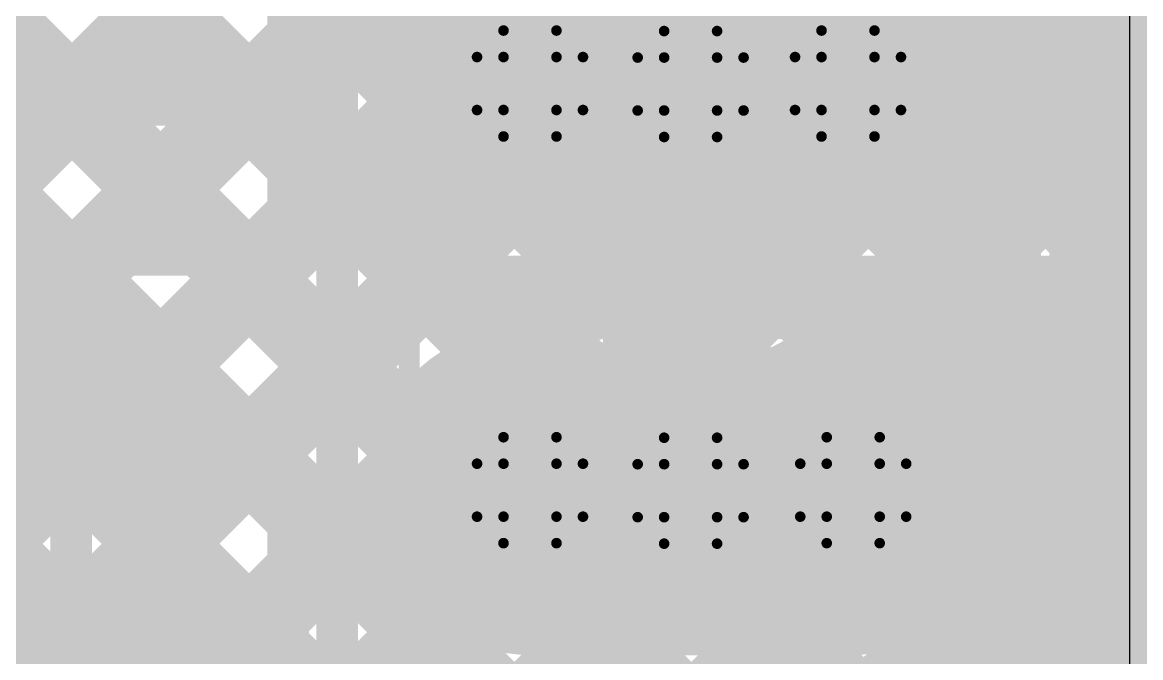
# Model space of a CAD drawing. Header units: millimetres. Extents: x 13 to 259, y -2 to 326.
# Drawn here: x 141.47 to 146.83, y 118.67 to 121.72 of the extents above; entities that cross this region are included whole.
import ezdxf

# ---------------------------------------------------------------- set-up
doc = ezdxf.new("R2010")
doc.units = ezdxf.units.MM
for name, color, linetype in [('BottomLayer', 5, 'Continuous'), ('ConnectLayer', 7, 'Continuous'), ('DrillDrawing', 1, 'Continuous'), ('Mechanical11', 56, 'Continuous'), ('Mechanical13', 56, 'Continuous'), ('Mechanical14', 56, 'Continuous'), ('Mechanical15', 56, 'Continuous'), ('Mechanical34', 56, 'Continuous'), ('Mechanical9', 56, 'Continuous'), ('MidLayer1', 16, 'Continuous'), ('MidLayer2', 76, 'Continuous'), ('MidLayer3', 90, 'Continuous'), ('MidLayer4', 156, 'Continuous'), ('MidLayer5', 130, 'Continuous'), ('MidLayer6', 216, 'Continuous'), ('MultiLayer', 9, 'Continuous'), ('TopLayer', 1, 'Continuous'), ('TopOverlay', 2, 'Continuous'), ('TopPaste', 8, 'Continuous'), ('TopSolder', 216, 'Continuous')]:
    doc.layers.add(name, color=color, linetype=linetype)

# ---------------------------------------------------------------- blocks, each defined once
blk = doc.blocks.new('WE_MAIA_2506_84')
at = {"layer": 'Mechanical11', "const_width": 0.1}
for points in [[(-1.25, 1), (1.25, 1)], [(-1.25, 1), (-1.25, -1)], [(1.25, 1), (1.25, -1)], [(-1.25, -1), (1.25, -1)]]:
    blk.add_lwpolyline(points, dxfattribs=at)
at = {"layer": 'Mechanical11', "const_width": 0.05}
for points in [[(-1.275, 1, 1), (-1.225, 1, 1)], [(-1.275, 1, 1), (-1.225, 1, 1)], [(1.225, 1, 1), (1.275, 1, 1)], [(1.225, 1, 1), (1.275, 1, 1)], [(-1.275, -1, 1), (-1.225, -1, 1)], [(-1.275, -1, 1), (-1.225, -1, 1)], [(1.225, -1, 1), (1.275, -1, 1)], [(1.225, -1, 1), (1.275, -1, 1)]]:
    blk.add_lwpolyline(points, format="xyb", close=True, dxfattribs=at)
at = {"layer": 'Mechanical13', "const_width": 0.1}
for points in [[(-1.35, 1.1), (-1.35, -1.1)], [(-1.35, 1.1), (1.35, 1.1)], [(1.35, 1.1), (1.35, -1.1)], [(-1.35, -1.1), (1.35, -1.1)]]:
    blk.add_lwpolyline(points, dxfattribs=at)
at = {"layer": 'Mechanical13', "const_width": 0.05}
for points in [[(-1.375, 1.1, 1), (-1.325, 1.1, 1)], [(-1.375, 1.1, 1), (-1.325, 1.1, 1)], [(1.325, 1.1, 1), (1.375, 1.1, 1)], [(1.325, 1.1, 1), (1.375, 1.1, 1)], [(-1.375, -1.1, 1), (-1.325, -1.1, 1)], [(-1.375, -1.1, 1), (-1.325, -1.1, 1)], [(1.325, -1.1, 1), (1.375, -1.1, 1)], [(1.325, -1.1, 1), (1.375, -1.1, 1)]]:
    blk.add_lwpolyline(points, format="xyb", close=True, dxfattribs=at)
at = {"layer": 'Mechanical15', "const_width": 0.1}
for points in [[(-1.6, 1.35), (1.6, 1.35)], [(-1.6, 1.35), (-1.6, -1.35)], [(1.6, 1.35), (1.6, -1.35)], [(0, 0.4), (0, -0.4)], [(-0.4, 0), (0.4, 0)], [(-1.6, -1.35), (1.6, -1.35)]]:
    blk.add_lwpolyline(points, dxfattribs=at)
at = {"layer": 'Mechanical15', "const_width": 0.05}
for points in [[(-1.625, 1.35, 1), (-1.575, 1.35, 1)], [(-1.625, 1.35, 1), (-1.575, 1.35, 1)], [(1.575, 1.35, 1), (1.625, 1.35, 1)], [(1.575, 1.35, 1), (1.625, 1.35, 1)], [(-0.025, 0.4, 1), (0.025, 0.4, 1)], [(-0.425, 0, 1), (-0.375, 0, 1)], [(0.375, 0, 1), (0.425, 0, 1)], [(-0.025, -0.4, 1), (0.025, -0.4, 1)], [(-1.625, -1.35, 1), (-1.575, -1.35, 1)], [(-1.625, -1.35, 1), (-1.575, -1.35, 1)], [(1.575, -1.35, 1), (1.625, -1.35, 1)], [(1.575, -1.35, 1), (1.625, -1.35, 1)]]:
    blk.add_lwpolyline(points, format="xyb", close=True, dxfattribs=at)
at = {"layer": 'TopLayer'}
for points in [[(-1.4, -1.15), (-0.55, -1.15), (-1.4, 1.15), (-0.55, 1.15)], [(0.55, -1.15), (1.4, -1.15), (0.55, 1.15), (1.4, 1.15)]]:
    blk.add_solid(points, dxfattribs=at)
at = {"layer": 'TopOverlay', "const_width": 0.2}
for points in [[(-0.3, 1), (0.3, 1)], [(-0.3, -1), (0.3, -1)]]:
    blk.add_lwpolyline(points, dxfattribs=at)
at = {"layer": 'TopOverlay', "const_width": 0.1}
for points in [[(-0.35, 1, 1), (-0.25, 1, 1)], [(0.25, 1, 1), (0.35, 1, 1)], [(-0.35, -1, 1), (-0.25, -1, 1)], [(0.25, -1, 1), (0.35, -1, 1)]]:
    blk.add_lwpolyline(points, format="xyb", close=True, dxfattribs=at)
at = {"layer": 'TopPaste'}
for points in [[(-1.4, -1.15), (-0.55, -1.15), (-1.4, 1.15), (-0.55, 1.15)], [(0.55, -1.15), (1.4, -1.15), (0.55, 1.15), (1.4, 1.15)]]:
    blk.add_solid(points, dxfattribs=at)
at = {"layer": 'TopSolder'}
for points in [[(-1.5016, -1.2516), (-0.4484, -1.2516), (-1.5016, 1.2516), (-0.4484, 1.2516)], [(0.4484, -1.2516), (1.5016, -1.2516), (0.4484, 1.2516), (1.5016, 1.2516)]]:
    blk.add_solid(points, dxfattribs=at)
blk = doc.blocks.new('SAMTEC_ASP_127797_01_185')
at = {"layer": 'Mechanical14', "const_width": 0.1}
for points in [[(-18.5674, 7.3406), (-19.5326, 7.3406)], [(-18.5674, 7.3406), (-19.5326, 7.3406)], [(-16.0274, 7.3406), (-16.9926, 7.3406)], [(-16.0274, 7.3406), (-16.9926, 7.3406)], [(-18.3134, 6.4262), (-18.3134, 7.0866)], [(-18.3134, 6.4262), (-18.3134, 7.0866)], [(-17.2466, 6.4262), (-17.2466, 7.0866)], [(-17.2466, 6.4262), (-17.2466, 7.0866)], [(-17.5006, 6.1722), (-18.0594, 6.1722)], [(-17.5006, 6.1722), (-18.0594, 6.1722)]]:
    blk.add_lwpolyline(points, dxfattribs=at)
at = {"layer": 'Mechanical14', "const_width": 0.05}
for points in [[(-18.5924, 7.3406, 1), (-18.5424, 7.3406, 1)], [(-18.5924, 7.3406, 1), (-18.5424, 7.3406, 1)], [(-18.5924, 7.3406, 1), (-18.5424, 7.3406, 1)], [(-17.0176, 7.3406, 1), (-16.9676, 7.3406, 1)], [(-17.0176, 7.3406, 1), (-16.9676, 7.3406, 1)], [(-17.0176, 7.3406, 1), (-16.9676, 7.3406, 1)], [(-18.3384, 7.0866, 1), (-18.2884, 7.0866, 1)], [(-18.3384, 7.0866, 1), (-18.2884, 7.0866, 1)], [(-18.3384, 7.0866, 1), (-18.2884, 7.0866, 1)], [(-17.2716, 7.0866, 1), (-17.2216, 7.0866, 1)], [(-17.2716, 7.0866, 1), (-17.2216, 7.0866, 1)], [(-17.2716, 7.0866, 1), (-17.2216, 7.0866, 1)], [(-18.3384, 6.4262, 1), (-18.2884, 6.4262, 1)], [(-18.3384, 6.4262, 1), (-18.2884, 6.4262, 1)], [(-18.3384, 6.4262, 1), (-18.2884, 6.4262, 1)], [(-18.3384, 6.4262, 1), (-18.2884, 6.4262, 1)], [(-17.2716, 6.4262, 1), (-17.2216, 6.4262, 1)], [(-17.2716, 6.4262, 1), (-17.2216, 6.4262, 1)], [(-17.2716, 6.4262, 1), (-17.2216, 6.4262, 1)], [(-17.2716, 6.4262, 1), (-17.2216, 6.4262, 1)], [(-18.0844, 6.1722, 1), (-18.0344, 6.1722, 1)], [(-18.0844, 6.1722, 1), (-18.0344, 6.1722, 1)], [(-18.0844, 6.1722, 1), (-18.0344, 6.1722, 1)], [(-18.0844, 6.1722, 1), (-18.0344, 6.1722, 1)], [(-17.5256, 6.1722, 1), (-17.4756, 6.1722, 1)], [(-17.5256, 6.1722, 1), (-17.4756, 6.1722, 1)], [(-17.5256, 6.1722, 1), (-17.4756, 6.1722, 1)], [(-17.5256, 6.1722, 1), (-17.4756, 6.1722, 1)]]:
    blk.add_lwpolyline(points, format="xyb", close=True, dxfattribs=at)
at = {"layer": 'Mechanical14', "const_width": 0.1}
for points in [[(-18.5674, 7.3406, -0.414214), (-18.3134, 7.0866)], [(-17.2466, 7.0866, -0.414214), (-16.9926, 7.3406)], [(-18.0594, 6.1722, -0.414214), (-18.3134, 6.4262)], [(-18.0594, 6.1722, -0.414214), (-18.3134, 6.4262)], [(-17.2466, 6.4262, -0.414214), (-17.5006, 6.1722)], [(-17.2466, 6.4262, -0.414214), (-17.5006, 6.1722)]]:
    blk.add_lwpolyline(points, format="xyb", dxfattribs=at)
at = {"layer": 'TopOverlay', "const_width": 0.2}
for points in [[(-18.5674, 7.3406), (-19.5326, 7.3406)], [(-18.5674, 7.3406), (-19.5326, 7.3406)], [(-16.0274, 7.3406), (-16.9926, 7.3406)], [(-16.0274, 7.3406), (-16.9926, 7.3406)], [(-18.3134, 6.4262), (-18.3134, 7.0866)], [(-18.3134, 6.4262), (-18.3134, 7.0866)], [(-17.2466, 6.4262), (-17.2466, 7.0866)], [(-17.2466, 6.4262), (-17.2466, 7.0866)], [(-17.5006, 6.1722), (-18.0594, 6.1722)], [(-17.5006, 6.1722), (-18.0594, 6.1722)]]:
    blk.add_lwpolyline(points, dxfattribs=at)
at = {"layer": 'TopOverlay', "const_width": 0.1}
for points in [[(-18.6174, 7.3406, 1), (-18.5174, 7.3406, 1)], [(-18.6174, 7.3406, 1), (-18.5174, 7.3406, 1)], [(-18.6174, 7.3406, 1), (-18.5174, 7.3406, 1)], [(-17.0426, 7.3406, 1), (-16.9426, 7.3406, 1)], [(-17.0426, 7.3406, 1), (-16.9426, 7.3406, 1)], [(-17.0426, 7.3406, 1), (-16.9426, 7.3406, 1)], [(-18.3634, 7.0866, 1), (-18.2634, 7.0866, 1)], [(-18.3634, 7.0866, 1), (-18.2634, 7.0866, 1)], [(-18.3634, 7.0866, 1), (-18.2634, 7.0866, 1)], [(-17.2966, 7.0866, 1), (-17.1966, 7.0866, 1)], [(-17.2966, 7.0866, 1), (-17.1966, 7.0866, 1)], [(-17.2966, 7.0866, 1), (-17.1966, 7.0866, 1)], [(-18.3634, 6.4262, 1), (-18.2634, 6.4262, 1)], [(-18.3634, 6.4262, 1), (-18.2634, 6.4262, 1)], [(-18.3634, 6.4262, 1), (-18.2634, 6.4262, 1)], [(-18.3634, 6.4262, 1), (-18.2634, 6.4262, 1)], [(-17.2966, 6.4262, 1), (-17.1966, 6.4262, 1)], [(-17.2966, 6.4262, 1), (-17.1966, 6.4262, 1)], [(-17.2966, 6.4262, 1), (-17.1966, 6.4262, 1)], [(-17.2966, 6.4262, 1), (-17.1966, 6.4262, 1)], [(-18.1094, 6.1722, 1), (-18.0094, 6.1722, 1)], [(-18.1094, 6.1722, 1), (-18.0094, 6.1722, 1)], [(-18.1094, 6.1722, 1), (-18.0094, 6.1722, 1)], [(-18.1094, 6.1722, 1), (-18.0094, 6.1722, 1)], [(-17.5506, 6.1722, 1), (-17.4506, 6.1722, 1)], [(-17.5506, 6.1722, 1), (-17.4506, 6.1722, 1)], [(-17.5506, 6.1722, 1), (-17.4506, 6.1722, 1)], [(-17.5506, 6.1722, 1), (-17.4506, 6.1722, 1)]]:
    blk.add_lwpolyline(points, format="xyb", close=True, dxfattribs=at)
at = {"layer": 'TopOverlay', "const_width": 0.2}
for points in [[(-18.5674, 7.3406, -0.414214), (-18.3134, 7.0866)], [(-17.2466, 7.0866, -0.414214), (-16.9926, 7.3406)], [(-18.0594, 6.1722, -0.414214), (-18.3134, 6.4262)], [(-18.0594, 6.1722, -0.414214), (-18.3134, 6.4262)], [(-17.2466, 6.4262, -0.414214), (-17.5006, 6.1722)], [(-17.2466, 6.4262, -0.414214), (-17.5006, 6.1722)]]:
    blk.add_lwpolyline(points, format="xyb", dxfattribs=at)

msp = doc.modelspace()

# ---------------------------------------------------------------- linework, layer by layer
at = {"layer": 'BottomLayer', "const_width": 0.25}
for points in [[(143.775, 121.425, 1), (144.025, 121.425, 1)], [(144.5452, 121.4226, 1), (144.7952, 121.4226, 1)], [(145.3, 121.425, 1), (145.55, 121.425, 1)], [(143.775, 119.475, 1), (144.025, 119.475, 1)], [(144.5452, 119.4726, 1), (144.7952, 119.4726, 1)], [(145.325, 119.475, 1), (145.575, 119.475, 1)]]:
    msp.add_lwpolyline(points, format="xyb", close=True, dxfattribs=at)
at = {"layer": 'ConnectLayer', "const_width": 0.4}
for points in [[(146.9997, 90.0254), (146.9997, 136.36)], [(133.3911, 129.6521), (143.3514, 119.6919)], [(133.3911, 129.6521), (143.3514, 119.6919)], [(132.0132, 128.4844), (147.5967, 112.901)], [(139.1357, 119.6195), (147.5507, 128.0345)], [(140.69, 121.1739), (147.5507, 128.0345)], [(140.6911, 121.1749), (146.05, 126.5339)], [(142.525, 125.6093), (146.51, 121.6243)], [(139.1364, 125.604), (143.3101, 121.4302)], [(139.1364, 125.604), (143.3101, 121.4302)], [(138.6856, 125.2062), (143.8309, 120.0609)], [(138.6856, 125.2062), (143.8309, 120.0609)], [(146.59, 118.2163), (146.59, 125.1317)], [(139.765, 124.9753), (143.035, 121.7053)], [(145.517, 120.0612), (149.8959, 124.44)], [(145.517, 120.0612), (149.8959, 124.44)], [(140.69, 124.0503), (143.3101, 121.4302)], [(143.3524, 123.9334), (146.3458, 120.94)], [(146.51, 120.94), (146.51, 123.4944)], [(143.575, 121.5134), (145.5039, 123.4422)], [(143.575, 121.5134), (145.5039, 123.4422)], [(140.69, 123.2017), (143.8309, 120.0609)], [(143.8502, 120.94), (146.1067, 123.1965)], [(146.0148, 121.4075), (147.7793, 123.172)], [(146.0148, 121.4075), (147.7793, 123.172)], [(139.135, 123.0598), (143.8563, 118.3384)], [(139.135, 123.0598), (143.8563, 118.3384)], [(143.3524, 123.0849), (145.4973, 120.94)], [(137.6993, 117.3346), (143.1936, 122.8289)], [(137.6993, 117.3346), (143.1936, 122.8289)], [(139.0142, 122.8517), (142.0112, 119.8548)], [(141.1153, 120.7507), (143.1936, 122.8289)], [(143.575, 121.1637), (143.575, 122.8024)], [(144.6988, 120.94), (146.51, 122.7513)], [(138.6809, 122.6653), (143.3596, 117.9866)], [(143.035, 121.7037), (143.035, 122.5787)], [(137.8188, 116.6056), (143.6558, 122.4426)], [(137.8188, 116.6056), (143.6558, 122.4426)], [(141.5396, 120.3264), (143.6558, 122.4426)], [(140.69, 122.3532), (143.3514, 119.6919)], [(145.8258, 122.3086), (148.5511, 119.5833)], [(145.8258, 122.3086), (148.5511, 119.5833)], [(146.05, 118.6673), (146.05, 122.288)], [(143.575, 122.0137), (144.6488, 120.94)], [(146.464, 118.4626), (150.0401, 122.0387)], [(146.464, 118.4626), (150.0401, 122.0387)], [(145.5473, 120.94), (146.51, 121.9028)], [(142.9353, 121.8035), (143.035, 121.7037)], [(142.976, 121.7628), (143.035, 121.8219)], [(146.59, 121.7998), (151.36, 121.7998)], [(140.69, 121.5047), (143.8563, 118.3384)], [(138.7804, 121.4226), (142.5524, 121.4226)], [(138.9693, 118.6047), (141.7872, 121.4226)], [(139.075, 121.4226), (144.5907, 115.9069)], [(139.0888, 117.8757), (142.5941, 121.3809)], [(139.0888, 117.8757), (142.5941, 121.3809)], [(139.9235, 121.4226), (145.4393, 115.9069)], [(140.7721, 121.4226), (145.9811, 116.2135)], [(141.6206, 121.4226), (145.5305, 117.5127)], [(142.4691, 121.4226), (146.1357, 117.756)], [(142.5524, 121.4226), (143.575, 120.4)], [(137.867, 115.8053), (143.331, 121.2693)], [(137.867, 115.8053), (143.331, 121.2693)], [(141.9638, 119.9021), (143.331, 121.2693)], [(145.9987, 121.2872), (147.9788, 119.3071)], [(145.9987, 121.2872), (147.9788, 119.3071)], [(145.998, 119.6937), (147.5583, 121.254)], [(145.998, 119.6937), (147.5583, 121.254)], [(143.575, 121.1652), (143.8002, 120.94)], [(143.575, 121.1637), (143.7987, 120.94)], [(146.59, 121.1998), (151.36, 121.1998)], [(146.3958, 120.94), (146.51, 121.0542)], [(139.137, 117.0753), (143.0184, 120.9567)], [(143.7987, 120.94), (146.51, 120.94)], [(138.9722, 116.062), (143.7617, 120.8515)], [(138.9722, 116.062), (143.7617, 120.8515)], [(142.14, 119.2298), (143.7617, 120.8515)], [(143.8181, 120.0593), (144.5961, 120.8373)], [(143.8181, 120.0593), (144.5961, 120.8373)], [(143.8181, 120.0593), (144.5961, 120.8373)], [(143.9053, 120.835), (144.6778, 120.0626)], [(143.9053, 120.835), (144.6778, 120.0626)], [(143.9053, 120.835), (144.6778, 120.0626)], [(144.6699, 120.0626), (145.4426, 120.8353)], [(144.6699, 120.0626), (145.4426, 120.8353)], [(144.6699, 120.0626), (145.4426, 120.8353)], [(144.7507, 120.8381), (145.5292, 120.0597)], [(144.7507, 120.8381), (145.5292, 120.0597)], [(144.7507, 120.8381), (145.5292, 120.0597)], [(145.5813, 120.8561), (147.5215, 118.9159)], [(145.5813, 120.8561), (147.5215, 118.9159)], [(145.5813, 120.8561), (146.05, 120.3873)], [(145.7647, 118.6118), (147.9712, 120.8183)], [(145.7647, 118.6118), (147.9712, 120.8183)], [(140.6132, 120.733), (143.3596, 117.9866)], [(145.517, 120.0612), (146.05, 120.5942)], [(146.59, 120.5998), (151.36, 120.5998)], [(138.9722, 116.062), (143.4426, 120.5324)], [(139.6656, 115.9069), (144.1588, 120.4)], [(140.5142, 115.9069), (145.0073, 120.4)], [(141.3627, 115.9069), (145.8558, 120.4)], [(143.575, 120.4), (146.51, 120.4)], [(144.3402, 120.4), (146.51, 118.2302)], [(145.1888, 120.4), (146.51, 119.0787)], [(146.0373, 120.4), (146.51, 119.9273)], [(146.51, 117.5014), (146.51, 120.4)], [(140.2003, 120.2973), (147.5967, 112.901)], [(142.2112, 115.9069), (146.51, 120.2057)], [(146.59, 119.9998), (151.36, 119.9998)], [(139.081, 115.3222), (143.3158, 119.557)], [(139.081, 115.3222), (143.3158, 119.557)], [(142.14, 118.3813), (143.3158, 119.557)], [(146.0347, 119.5541), (147.1722, 118.4166)], [(146.0347, 119.5541), (147.1722, 118.4166)], [(142.14, 108.5907), (142.14, 119.5437)], [(146.59, 119.3998), (151.36, 119.3998)], [(143.0597, 115.9069), (146.51, 119.3572)], [(142.14, 119.2062), (143.3596, 117.9866)], [(139.1384, 114.5311), (143.5841, 118.9768)], [(139.1384, 114.5311), (143.5841, 118.9768)], [(142.14, 117.5327), (143.5841, 118.9768)], [(145.7645, 118.9758), (146.075, 118.6653)], [(145.7645, 118.9758), (146.075, 118.6653)], [(145.7645, 118.9758), (146.05, 118.6903)], [(143.7844, 118.3286), (144.4026, 118.9468)], [(143.7844, 118.3286), (144.4026, 118.9468)], [(143.7844, 118.3286), (144.4026, 118.9468)], [(144.1169, 118.9263), (144.7348, 118.3085)], [(144.1169, 118.9263), (144.7348, 118.3085)], [(144.1169, 118.9263), (144.7348, 118.3085)], [(144.3872, 118.0828), (145.2314, 118.927)], [(144.3872, 118.0828), (145.2314, 118.927)], [(144.3872, 118.0828), (145.2314, 118.927)], [(144.9426, 118.9492), (145.5103, 118.3814)], [(144.9426, 118.9492), (145.5103, 118.3814)], [(144.9426, 118.9492), (145.5103, 118.3814)], [(145.7647, 118.6118), (146.05, 118.8972)], [(146.59, 118.7998), (151.36, 118.7998)], [(143.9083, 115.9069), (146.51, 118.5087)]]:
    msp.add_lwpolyline(points, dxfattribs=at)
for points in [[(144.2838, 120.9768, -2.181494), (144.2865, 121.8708)], [(144.2838, 120.9768, -2.181494), (144.2865, 121.8708)], [(144.2838, 120.9768, -2.181494), (144.2865, 121.8708)], [(145.0462, 121.8773, -0.636758), (146.015, 121.425)], [(145.0462, 121.8773, -0.636758), (146.015, 121.425)], [(145.0462, 121.8773, -0.636758), (146.015, 121.425)], [(142.5524, 121.9626, -0.198912), (142.9343, 121.8044)], [(142.5524, 121.9626, -0.199574), (142.9353, 121.8035)], [(144.2865, 121.8708, -0.364724), (145.0462, 121.8773)], [(144.2865, 121.8708, -0.364724), (145.0462, 121.8773)], [(144.2865, 121.8708, -0.364724), (145.0462, 121.8773)], [(146.015, 121.425, -0.634526), (145.0491, 120.9703)], [(146.015, 121.425, -0.634526), (145.0491, 120.9703)], [(146.015, 121.425, -0.634526), (145.0491, 120.9703)], [(145.0491, 120.9703, -0.368295), (144.2838, 120.9768)], [(145.0491, 120.9703, -0.368295), (144.2838, 120.9768)], [(145.0491, 120.9703, -0.368295), (144.2838, 120.9768)], [(144.2838, 119.0268, -2.181494), (144.2865, 119.9208)], [(144.2838, 119.0268, -2.181494), (144.2865, 119.9208)], [(144.2838, 119.0268, -2.181494), (144.2865, 119.9208)], [(144.2865, 119.9208, -0.372674), (145.0588, 119.9166)], [(144.2865, 119.9208, -0.372674), (145.0588, 119.9166)], [(144.2865, 119.9208, -0.372674), (145.0588, 119.9166)], [(145.0588, 119.9166, -0.646566), (146.04, 119.475)], [(145.0588, 119.9166, -0.646566), (146.04, 119.475)], [(145.0588, 119.9166, -0.646566), (146.04, 119.475)], [(142.0112, 119.8548, -0.198912), (142.14, 119.5437)], [(142.0112, 119.8548, -0.198912), (142.14, 119.5437)], [(151.36, 116.0628, -3.607188), (151.36, 118.5373)], [(151.36, 116.0628, -3.607188), (151.36, 118.5373)], [(146.04, 119.475, -0.644386), (145.0615, 119.031)], [(146.04, 119.475, -0.644386), (145.0615, 119.031)], [(146.04, 119.475, -0.644386), (145.0615, 119.031)], [(145.0615, 119.031, -0.376206), (144.2838, 119.0268)], [(145.0615, 119.031, -0.376206), (144.2838, 119.0268)], [(145.0615, 119.031, -0.376206), (144.2838, 119.0268)], [(145.4267, 118.0605, -1.015081), (146.6064, 118.0782)], [(145.4267, 118.0605, -1.015081), (146.6064, 118.0782)], [(145.4267, 118.0605, -0.439907), (146.05, 118.6673)]]:
    msp.add_lwpolyline(points, format="xyb", dxfattribs=at)
at = {"layer": 'ConnectLayer', "const_width": 0.2}
for points in [[(144.1865, 121.8708, 1), (144.3865, 121.8708, 1)], [(144.1865, 121.8708, 1), (144.3865, 121.8708, 1)], [(144.1865, 121.8708, 1), (144.3865, 121.8708, 1)], [(144.1865, 121.8708, 1), (144.3865, 121.8708, 1)], [(144.1865, 121.8708, 1), (144.3865, 121.8708, 1)], [(144.1865, 121.8708, 1), (144.3865, 121.8708, 1)], [(144.9462, 121.8773, 1), (145.1462, 121.8773, 1)], [(144.9462, 121.8773, 1), (145.1462, 121.8773, 1)], [(144.9462, 121.8773, 1), (145.1462, 121.8773, 1)], [(144.9462, 121.8773, 1), (145.1462, 121.8773, 1)], [(144.9462, 121.8773, 1), (145.1462, 121.8773, 1)], [(144.9462, 121.8773, 1), (145.1462, 121.8773, 1)], [(146.41, 121.9028, 1), (146.61, 121.9028, 1)], [(142.8343, 121.8044, 1), (143.0343, 121.8044, 1)], [(142.8353, 121.8035, 1), (143.0353, 121.8035, 1)], [(142.8353, 121.8035, 1), (143.0353, 121.8035, 1)], [(142.935, 121.8219, 1), (143.135, 121.8219, 1)], [(146.49, 121.7998, 1), (146.69, 121.7998, 1)], [(142.876, 121.7628, 1), (143.076, 121.7628, 1)], [(142.935, 121.7053, 1), (143.135, 121.7053, 1)], [(142.935, 121.7037, 1), (143.135, 121.7037, 1)], [(142.935, 121.7037, 1), (143.135, 121.7037, 1)], [(146.41, 121.6243, 1), (146.61, 121.6243, 1)], [(143.475, 121.5134, 1), (143.675, 121.5134, 1)], [(143.475, 121.5134, 1), (143.675, 121.5134, 1)], [(143.2101, 121.4302, 1), (143.4101, 121.4302, 1)], [(143.2101, 121.4302, 1), (143.4101, 121.4302, 1)], [(143.2101, 121.4302, 1), (143.4101, 121.4302, 1)], [(145.915, 121.425, 1), (146.115, 121.425, 1)], [(145.915, 121.425, 1), (146.115, 121.425, 1)], [(145.915, 121.425, 1), (146.115, 121.425, 1)], [(145.915, 121.425, 1), (146.115, 121.425, 1)], [(145.915, 121.425, 1), (146.115, 121.425, 1)], [(145.915, 121.425, 1), (146.115, 121.425, 1)], [(141.5206, 121.4226, 1), (141.7206, 121.4226, 1)], [(141.6872, 121.4226, 1), (141.8872, 121.4226, 1)], [(142.3691, 121.4226, 1), (142.5691, 121.4226, 1)], [(142.4524, 121.4226, 1), (142.6524, 121.4226, 1)], [(142.4524, 121.4226, 1), (142.6524, 121.4226, 1)], [(142.4941, 121.3809, 1), (142.6941, 121.3809, 1)], [(142.4941, 121.3809, 1), (142.6941, 121.3809, 1)], [(145.9148, 121.4075, 1), (146.1148, 121.4075, 1)], [(145.9148, 121.4075, 1), (146.1148, 121.4075, 1)], [(143.231, 121.2693, 1), (143.431, 121.2693, 1)], [(143.231, 121.2693, 1), (143.431, 121.2693, 1)], [(143.231, 121.2693, 1), (143.431, 121.2693, 1)], [(145.8987, 121.2872, 1), (146.0987, 121.2872, 1)], [(145.8987, 121.2872, 1), (146.0987, 121.2872, 1)], [(143.475, 121.1652, 1), (143.675, 121.1652, 1)], [(143.475, 121.1637, 1), (143.675, 121.1637, 1)], [(143.475, 121.1637, 1), (143.675, 121.1637, 1)], [(146.49, 121.1998, 1), (146.69, 121.1998, 1)], [(146.41, 121.0542, 1), (146.61, 121.0542, 1)], [(142.9184, 120.9567, 1), (143.1184, 120.9567, 1)], [(144.1838, 120.9768, 1), (144.3838, 120.9768, 1)], [(144.1838, 120.9768, 1), (144.3838, 120.9768, 1)], [(144.1838, 120.9768, 1), (144.3838, 120.9768, 1)], [(144.1838, 120.9768, 1), (144.3838, 120.9768, 1)], [(144.1838, 120.9768, 1), (144.3838, 120.9768, 1)], [(144.1838, 120.9768, 1), (144.3838, 120.9768, 1)], [(144.9491, 120.9703, 1), (145.1491, 120.9703, 1)], [(144.9491, 120.9703, 1), (145.1491, 120.9703, 1)], [(144.9491, 120.9703, 1), (145.1491, 120.9703, 1)], [(144.9491, 120.9703, 1), (145.1491, 120.9703, 1)], [(144.9491, 120.9703, 1), (145.1491, 120.9703, 1)], [(144.9491, 120.9703, 1), (145.1491, 120.9703, 1)], [(143.6987, 120.94, 1), (143.8987, 120.94, 1)], [(143.6987, 120.94, 1), (143.8987, 120.94, 1)], [(143.7002, 120.94, 1), (143.9002, 120.94, 1)], [(143.7502, 120.94, 1), (143.9502, 120.94, 1)], [(144.5488, 120.94, 1), (144.7488, 120.94, 1)], [(144.5988, 120.94, 1), (144.7988, 120.94, 1)], [(145.3973, 120.94, 1), (145.5973, 120.94, 1)], [(145.4473, 120.94, 1), (145.6473, 120.94, 1)], [(146.2458, 120.94, 1), (146.4458, 120.94, 1)], [(146.2958, 120.94, 1), (146.4958, 120.94, 1)], [(146.41, 120.94, 1), (146.61, 120.94, 1)], [(146.41, 120.94, 1), (146.61, 120.94, 1)], [(143.6617, 120.8515, 1), (143.8617, 120.8515, 1)], [(143.6617, 120.8515, 1), (143.8617, 120.8515, 1)], [(143.6617, 120.8515, 1), (143.8617, 120.8515, 1)], [(143.8053, 120.835, 1), (144.0053, 120.835, 1)], [(143.8053, 120.835, 1), (144.0053, 120.835, 1)], [(143.8053, 120.835, 1), (144.0053, 120.835, 1)], [(144.4961, 120.8373, 1), (144.6961, 120.8373, 1)], [(144.4961, 120.8373, 1), (144.6961, 120.8373, 1)], [(144.4961, 120.8373, 1), (144.6961, 120.8373, 1)], [(144.6507, 120.8381, 1), (144.8507, 120.8381, 1)], [(144.6507, 120.8381, 1), (144.8507, 120.8381, 1)], [(144.6507, 120.8381, 1), (144.8507, 120.8381, 1)], [(145.3426, 120.8353, 1), (145.5426, 120.8353, 1)], [(145.3426, 120.8353, 1), (145.5426, 120.8353, 1)], [(145.3426, 120.8353, 1), (145.5426, 120.8353, 1)], [(145.4813, 120.8561, 1), (145.6813, 120.8561, 1)], [(145.4813, 120.8561, 1), (145.6813, 120.8561, 1)], [(145.4813, 120.8561, 1), (145.6813, 120.8561, 1)], [(145.95, 120.5942, 1), (146.15, 120.5942, 1)], [(146.49, 120.5998, 1), (146.69, 120.5998, 1)], [(143.3426, 120.5324, 1), (143.5426, 120.5324, 1)], [(143.475, 120.4, 1), (143.675, 120.4, 1)], [(143.475, 120.4, 1), (143.675, 120.4, 1)], [(144.0588, 120.4, 1), (144.2588, 120.4, 1)], [(144.2402, 120.4, 1), (144.4402, 120.4, 1)], [(144.9073, 120.4, 1), (145.1073, 120.4, 1)], [(145.0888, 120.4, 1), (145.2888, 120.4, 1)], [(145.7558, 120.4, 1), (145.9558, 120.4, 1)], [(145.9373, 120.4, 1), (146.1373, 120.4, 1)], [(145.95, 120.3873, 1), (146.15, 120.3873, 1)], [(146.41, 120.4, 1), (146.61, 120.4, 1)], [(146.41, 120.4, 1), (146.61, 120.4, 1)], [(141.4396, 120.3264, 1), (141.6396, 120.3264, 1)], [(146.41, 120.2057, 1), (146.61, 120.2057, 1)], [(143.7181, 120.0593, 1), (143.9181, 120.0593, 1)], [(143.7181, 120.0593, 1), (143.9181, 120.0593, 1)], [(143.7181, 120.0593, 1), (143.9181, 120.0593, 1)], [(143.7309, 120.0609, 1), (143.9309, 120.0609, 1)], [(143.7309, 120.0609, 1), (143.9309, 120.0609, 1)], [(143.7309, 120.0609, 1), (143.9309, 120.0609, 1)], [(144.5699, 120.0626, 1), (144.7699, 120.0626, 1)], [(144.5699, 120.0626, 1), (144.7699, 120.0626, 1)], [(144.5699, 120.0626, 1), (144.7699, 120.0626, 1)], [(144.5778, 120.0626, 1), (144.7778, 120.0626, 1)], [(144.5778, 120.0626, 1), (144.7778, 120.0626, 1)], [(144.5778, 120.0626, 1), (144.7778, 120.0626, 1)], [(145.417, 120.0612, 1), (145.617, 120.0612, 1)], [(145.417, 120.0612, 1), (145.617, 120.0612, 1)], [(145.417, 120.0612, 1), (145.617, 120.0612, 1)], [(145.4292, 120.0597, 1), (145.6292, 120.0597, 1)], [(145.4292, 120.0597, 1), (145.6292, 120.0597, 1)], [(145.4292, 120.0597, 1), (145.6292, 120.0597, 1)], [(146.49, 119.9998, 1), (146.69, 119.9998, 1)], [(146.41, 119.9273, 1), (146.61, 119.9273, 1)], [(141.8638, 119.9021, 1), (142.0638, 119.9021, 1)], [(144.1865, 119.9208, 1), (144.3865, 119.9208, 1)], [(144.1865, 119.9208, 1), (144.3865, 119.9208, 1)], [(144.1865, 119.9208, 1), (144.3865, 119.9208, 1)], [(144.1865, 119.9208, 1), (144.3865, 119.9208, 1)], [(144.1865, 119.9208, 1), (144.3865, 119.9208, 1)], [(144.1865, 119.9208, 1), (144.3865, 119.9208, 1)], [(144.9588, 119.9166, 1), (145.1588, 119.9166, 1)], [(144.9588, 119.9166, 1), (145.1588, 119.9166, 1)], [(144.9588, 119.9166, 1), (145.1588, 119.9166, 1)], [(144.9588, 119.9166, 1), (145.1588, 119.9166, 1)], [(144.9588, 119.9166, 1), (145.1588, 119.9166, 1)], [(144.9588, 119.9166, 1), (145.1588, 119.9166, 1)], [(141.9112, 119.8548, 1), (142.1112, 119.8548, 1)], [(141.9112, 119.8548, 1), (142.1112, 119.8548, 1)], [(141.9112, 119.8548, 1), (142.1112, 119.8548, 1)], [(143.2514, 119.6919, 1), (143.4514, 119.6919, 1)], [(143.2514, 119.6919, 1), (143.4514, 119.6919, 1)], [(143.2514, 119.6919, 1), (143.4514, 119.6919, 1)], [(145.898, 119.6937, 1), (146.098, 119.6937, 1)], [(145.898, 119.6937, 1), (146.098, 119.6937, 1)], [(143.2158, 119.557, 1), (143.4158, 119.557, 1)], [(143.2158, 119.557, 1), (143.4158, 119.557, 1)], [(143.2158, 119.557, 1), (143.4158, 119.557, 1)], [(145.9347, 119.5541, 1), (146.1347, 119.5541, 1)], [(145.9347, 119.5541, 1), (146.1347, 119.5541, 1)], [(142.04, 119.5437, 1), (142.24, 119.5437, 1)], [(142.04, 119.5437, 1), (142.24, 119.5437, 1)], [(142.04, 119.5437, 1), (142.24, 119.5437, 1)], [(145.94, 119.475, 1), (146.14, 119.475, 1)], [(145.94, 119.475, 1), (146.14, 119.475, 1)], [(145.94, 119.475, 1), (146.14, 119.475, 1)], [(145.94, 119.475, 1), (146.14, 119.475, 1)], [(145.94, 119.475, 1), (146.14, 119.475, 1)], [(145.94, 119.475, 1), (146.14, 119.475, 1)], [(146.49, 119.3998, 1), (146.69, 119.3998, 1)], [(146.41, 119.3572, 1), (146.61, 119.3572, 1)], [(142.04, 119.2298, 1), (142.24, 119.2298, 1)], [(142.04, 119.2062, 1), (142.24, 119.2062, 1)], [(146.41, 119.0787, 1), (146.61, 119.0787, 1)], [(144.1838, 119.0268, 1), (144.3838, 119.0268, 1)], [(144.1838, 119.0268, 1), (144.3838, 119.0268, 1)], [(144.1838, 119.0268, 1), (144.3838, 119.0268, 1)], [(144.1838, 119.0268, 1), (144.3838, 119.0268, 1)], [(144.1838, 119.0268, 1), (144.3838, 119.0268, 1)], [(144.1838, 119.0268, 1), (144.3838, 119.0268, 1)], [(144.9615, 119.031, 1), (145.1615, 119.031, 1)], [(144.9615, 119.031, 1), (145.1615, 119.031, 1)], [(144.9615, 119.031, 1), (145.1615, 119.031, 1)], [(144.9615, 119.031, 1), (145.1615, 119.031, 1)], [(144.9615, 119.031, 1), (145.1615, 119.031, 1)], [(144.9615, 119.031, 1), (145.1615, 119.031, 1)], [(143.4841, 118.9768, 1), (143.6841, 118.9768, 1)], [(143.4841, 118.9768, 1), (143.6841, 118.9768, 1)], [(143.4841, 118.9768, 1), (143.6841, 118.9768, 1)], [(145.6645, 118.9758, 1), (145.8645, 118.9758, 1)], [(145.6645, 118.9758, 1), (145.8645, 118.9758, 1)], [(145.6645, 118.9758, 1), (145.8645, 118.9758, 1)], [(144.0169, 118.9263, 1), (144.2169, 118.9263, 1)], [(144.0169, 118.9263, 1), (144.2169, 118.9263, 1)], [(144.0169, 118.9263, 1), (144.2169, 118.9263, 1)], [(144.3026, 118.9468, 1), (144.5026, 118.9468, 1)], [(144.3026, 118.9468, 1), (144.5026, 118.9468, 1)], [(144.3026, 118.9468, 1), (144.5026, 118.9468, 1)], [(144.8426, 118.9492, 1), (145.0426, 118.9492, 1)], [(144.8426, 118.9492, 1), (145.0426, 118.9492, 1)], [(144.8426, 118.9492, 1), (145.0426, 118.9492, 1)], [(145.1314, 118.927, 1), (145.3314, 118.927, 1)], [(145.1314, 118.927, 1), (145.3314, 118.927, 1)], [(145.1314, 118.927, 1), (145.3314, 118.927, 1)], [(145.95, 118.8972, 1), (146.15, 118.8972, 1)], [(146.49, 118.7998, 1), (146.69, 118.7998, 1)], [(145.95, 118.6903, 1), (146.15, 118.6903, 1)], [(145.95, 118.6673, 1), (146.15, 118.6673, 1)], [(145.95, 118.6673, 1), (146.15, 118.6673, 1)], [(145.975, 118.6653, 1), (146.175, 118.6653, 1)], [(145.975, 118.6653, 1), (146.175, 118.6653, 1)], [(145.6647, 118.6118, 1), (145.8647, 118.6118, 1)], [(145.6647, 118.6118, 1), (145.8647, 118.6118, 1)], [(145.6647, 118.6118, 1), (145.8647, 118.6118, 1)], [(146.41, 118.5087, 1), (146.61, 118.5087, 1)]]:
    msp.add_lwpolyline(points, format="xyb", close=True, dxfattribs=at)
at = {"layer": 'DrillDrawing', "const_width": 0.0508}
for points in [[(143.773, 121.552), (143.773, 121.679)], [(143.773, 121.679), (144.027, 121.679)], [(144.027, 121.552), (144.027, 121.679)], [(144.5432, 121.5496), (144.5432, 121.6766)], [(144.5432, 121.6766), (144.7972, 121.6766)], [(144.7972, 121.5496), (144.7972, 121.6766)], [(145.298, 121.552), (145.298, 121.679)], [(145.298, 121.679), (145.552, 121.679)], [(145.552, 121.552), (145.552, 121.679)], [(143.646, 121.298), (143.646, 121.552)], [(143.646, 121.552), (143.773, 121.552)], [(144.027, 121.552), (144.154, 121.552)], [(144.154, 121.298), (144.154, 121.552)], [(144.4162, 121.2956), (144.4162, 121.5496)], [(144.4162, 121.5496), (144.5432, 121.5496)], [(144.7972, 121.5496), (144.9242, 121.5496)], [(144.9242, 121.2956), (144.9242, 121.5496)], [(145.171, 121.298), (145.171, 121.552)], [(145.171, 121.552), (145.298, 121.552)], [(145.552, 121.552), (145.679, 121.552)], [(145.679, 121.298), (145.679, 121.552)], [(143.646, 121.298), (143.773, 121.298)], [(143.773, 121.171), (143.773, 121.298)], [(144.027, 121.298), (144.154, 121.298)], [(144.027, 121.171), (144.027, 121.298)], [(144.4162, 121.2956), (144.5432, 121.2956)], [(144.5432, 121.1686), (144.5432, 121.2956)], [(144.7972, 121.2956), (144.9242, 121.2956)], [(144.7972, 121.1686), (144.7972, 121.2956)], [(145.171, 121.298), (145.298, 121.298)], [(145.298, 121.171), (145.298, 121.298)], [(145.552, 121.298), (145.679, 121.298)], [(145.552, 121.171), (145.552, 121.298)], [(143.773, 121.171), (144.027, 121.171)], [(145.298, 121.171), (145.552, 121.171)], [(144.5432, 121.1686), (144.7972, 121.1686)], [(143.773, 119.602), (143.773, 119.729)], [(143.773, 119.729), (144.027, 119.729)], [(144.027, 119.602), (144.027, 119.729)], [(144.5432, 119.5996), (144.5432, 119.7266)], [(144.5432, 119.7266), (144.7972, 119.7266)], [(144.7972, 119.5996), (144.7972, 119.7266)], [(145.323, 119.602), (145.323, 119.729)], [(145.323, 119.729), (145.577, 119.729)], [(145.577, 119.602), (145.577, 119.729)], [(143.646, 119.348), (143.646, 119.602)], [(143.646, 119.602), (143.773, 119.602)], [(144.027, 119.602), (144.154, 119.602)], [(144.154, 119.348), (144.154, 119.602)], [(144.4162, 119.3456), (144.4162, 119.5996)], [(144.4162, 119.5996), (144.5432, 119.5996)], [(144.7972, 119.5996), (144.9242, 119.5996)], [(144.9242, 119.3456), (144.9242, 119.5996)], [(145.196, 119.348), (145.196, 119.602)], [(145.196, 119.602), (145.323, 119.602)], [(145.577, 119.602), (145.704, 119.602)], [(145.704, 119.348), (145.704, 119.602)], [(143.646, 119.348), (143.773, 119.348)], [(143.773, 119.221), (143.773, 119.348)], [(144.027, 119.348), (144.154, 119.348)], [(144.027, 119.221), (144.027, 119.348)], [(145.196, 119.348), (145.323, 119.348)], [(145.323, 119.221), (145.323, 119.348)], [(145.577, 119.348), (145.704, 119.348)], [(145.577, 119.221), (145.577, 119.348)], [(144.4162, 119.3456), (144.5432, 119.3456)], [(144.5432, 119.2186), (144.5432, 119.3456)], [(144.7972, 119.3456), (144.9242, 119.3456)], [(144.7972, 119.2186), (144.7972, 119.3456)], [(143.773, 119.221), (144.027, 119.221)], [(144.5432, 119.2186), (144.7972, 119.2186)], [(145.323, 119.221), (145.577, 119.221)]]:
    msp.add_lwpolyline(points, dxfattribs=at)
at = {"layer": 'DrillDrawing', "const_width": 0.0254}
for points in [[(143.7603, 121.679, 1), (143.7857, 121.679, 1)], [(143.7603, 121.679, 1), (143.7857, 121.679, 1)], [(144.0143, 121.679, 1), (144.0397, 121.679, 1)], [(144.0143, 121.679, 1), (144.0397, 121.679, 1)], [(144.5305, 121.6766, 1), (144.5559, 121.6766, 1)], [(144.5305, 121.6766, 1), (144.5559, 121.6766, 1)], [(144.7845, 121.6766, 1), (144.8099, 121.6766, 1)], [(144.7845, 121.6766, 1), (144.8099, 121.6766, 1)], [(145.2853, 121.679, 1), (145.3107, 121.679, 1)], [(145.2853, 121.679, 1), (145.3107, 121.679, 1)], [(145.5393, 121.679, 1), (145.5647, 121.679, 1)], [(145.5393, 121.679, 1), (145.5647, 121.679, 1)], [(143.6333, 121.552, 1), (143.6587, 121.552, 1)], [(143.6333, 121.552, 1), (143.6587, 121.552, 1)], [(143.7603, 121.552, 1), (143.7857, 121.552, 1)], [(143.7603, 121.552, 1), (143.7857, 121.552, 1)], [(144.0143, 121.552, 1), (144.0397, 121.552, 1)], [(144.0143, 121.552, 1), (144.0397, 121.552, 1)], [(144.1413, 121.552, 1), (144.1667, 121.552, 1)], [(144.1413, 121.552, 1), (144.1667, 121.552, 1)], [(144.4035, 121.5496, 1), (144.4289, 121.5496, 1)], [(144.4035, 121.5496, 1), (144.4289, 121.5496, 1)], [(144.5305, 121.5496, 1), (144.5559, 121.5496, 1)], [(144.5305, 121.5496, 1), (144.5559, 121.5496, 1)], [(144.7845, 121.5496, 1), (144.8099, 121.5496, 1)], [(144.7845, 121.5496, 1), (144.8099, 121.5496, 1)], [(144.9115, 121.5496, 1), (144.9369, 121.5496, 1)], [(144.9115, 121.5496, 1), (144.9369, 121.5496, 1)], [(145.1583, 121.552, 1), (145.1837, 121.552, 1)], [(145.1583, 121.552, 1), (145.1837, 121.552, 1)], [(145.2853, 121.552, 1), (145.3107, 121.552, 1)], [(145.2853, 121.552, 1), (145.3107, 121.552, 1)], [(145.5393, 121.552, 1), (145.5647, 121.552, 1)], [(145.5393, 121.552, 1), (145.5647, 121.552, 1)], [(145.6663, 121.552, 1), (145.6917, 121.552, 1)], [(145.6663, 121.552, 1), (145.6917, 121.552, 1)], [(143.6333, 121.298, 1), (143.6587, 121.298, 1)], [(143.6333, 121.298, 1), (143.6587, 121.298, 1)], [(143.7603, 121.298, 1), (143.7857, 121.298, 1)], [(143.7603, 121.298, 1), (143.7857, 121.298, 1)], [(144.0143, 121.298, 1), (144.0397, 121.298, 1)], [(144.0143, 121.298, 1), (144.0397, 121.298, 1)], [(144.1413, 121.298, 1), (144.1667, 121.298, 1)], [(144.1413, 121.298, 1), (144.1667, 121.298, 1)], [(144.4035, 121.2956, 1), (144.4289, 121.2956, 1)], [(144.4035, 121.2956, 1), (144.4289, 121.2956, 1)], [(144.5305, 121.2956, 1), (144.5559, 121.2956, 1)], [(144.5305, 121.2956, 1), (144.5559, 121.2956, 1)], [(144.7845, 121.2956, 1), (144.8099, 121.2956, 1)], [(144.7845, 121.2956, 1), (144.8099, 121.2956, 1)], [(144.9115, 121.2956, 1), (144.9369, 121.2956, 1)], [(144.9115, 121.2956, 1), (144.9369, 121.2956, 1)], [(145.1583, 121.298, 1), (145.1837, 121.298, 1)], [(145.1583, 121.298, 1), (145.1837, 121.298, 1)], [(145.2853, 121.298, 1), (145.3107, 121.298, 1)], [(145.2853, 121.298, 1), (145.3107, 121.298, 1)], [(145.5393, 121.298, 1), (145.5647, 121.298, 1)], [(145.5393, 121.298, 1), (145.5647, 121.298, 1)], [(145.6663, 121.298, 1), (145.6917, 121.298, 1)], [(145.6663, 121.298, 1), (145.6917, 121.298, 1)], [(143.7603, 121.171, 1), (143.7857, 121.171, 1)], [(143.7603, 121.171, 1), (143.7857, 121.171, 1)], [(144.0143, 121.171, 1), (144.0397, 121.171, 1)], [(144.0143, 121.171, 1), (144.0397, 121.171, 1)], [(145.2853, 121.171, 1), (145.3107, 121.171, 1)], [(145.2853, 121.171, 1), (145.3107, 121.171, 1)], [(145.5393, 121.171, 1), (145.5647, 121.171, 1)], [(145.5393, 121.171, 1), (145.5647, 121.171, 1)], [(144.5305, 121.1686, 1), (144.5559, 121.1686, 1)], [(144.5305, 121.1686, 1), (144.5559, 121.1686, 1)], [(144.7845, 121.1686, 1), (144.8099, 121.1686, 1)], [(144.7845, 121.1686, 1), (144.8099, 121.1686, 1)], [(143.7603, 119.729, 1), (143.7857, 119.729, 1)], [(143.7603, 119.729, 1), (143.7857, 119.729, 1)], [(144.0143, 119.729, 1), (144.0397, 119.729, 1)], [(144.0143, 119.729, 1), (144.0397, 119.729, 1)], [(144.5305, 119.7266, 1), (144.5559, 119.7266, 1)], [(144.5305, 119.7266, 1), (144.5559, 119.7266, 1)], [(144.7845, 119.7266, 1), (144.8099, 119.7266, 1)], [(144.7845, 119.7266, 1), (144.8099, 119.7266, 1)], [(145.3103, 119.729, 1), (145.3357, 119.729, 1)], [(145.3103, 119.729, 1), (145.3357, 119.729, 1)], [(145.5643, 119.729, 1), (145.5897, 119.729, 1)], [(145.5643, 119.729, 1), (145.5897, 119.729, 1)], [(143.6333, 119.602, 1), (143.6587, 119.602, 1)], [(143.6333, 119.602, 1), (143.6587, 119.602, 1)], [(143.7603, 119.602, 1), (143.7857, 119.602, 1)], [(143.7603, 119.602, 1), (143.7857, 119.602, 1)], [(144.0143, 119.602, 1), (144.0397, 119.602, 1)], [(144.0143, 119.602, 1), (144.0397, 119.602, 1)], [(144.1413, 119.602, 1), (144.1667, 119.602, 1)], [(144.1413, 119.602, 1), (144.1667, 119.602, 1)], [(144.4035, 119.5996, 1), (144.4289, 119.5996, 1)], [(144.4035, 119.5996, 1), (144.4289, 119.5996, 1)], [(144.5305, 119.5996, 1), (144.5559, 119.5996, 1)], [(144.5305, 119.5996, 1), (144.5559, 119.5996, 1)], [(144.7845, 119.5996, 1), (144.8099, 119.5996, 1)], [(144.7845, 119.5996, 1), (144.8099, 119.5996, 1)], [(144.9115, 119.5996, 1), (144.9369, 119.5996, 1)], [(144.9115, 119.5996, 1), (144.9369, 119.5996, 1)], [(145.1833, 119.602, 1), (145.2087, 119.602, 1)], [(145.1833, 119.602, 1), (145.2087, 119.602, 1)], [(145.3103, 119.602, 1), (145.3357, 119.602, 1)], [(145.3103, 119.602, 1), (145.3357, 119.602, 1)], [(145.5643, 119.602, 1), (145.5897, 119.602, 1)], [(145.5643, 119.602, 1), (145.5897, 119.602, 1)], [(145.6913, 119.602, 1), (145.7167, 119.602, 1)], [(145.6913, 119.602, 1), (145.7167, 119.602, 1)], [(143.6333, 119.348, 1), (143.6587, 119.348, 1)], [(143.6333, 119.348, 1), (143.6587, 119.348, 1)], [(143.7603, 119.348, 1), (143.7857, 119.348, 1)], [(143.7603, 119.348, 1), (143.7857, 119.348, 1)], [(144.0143, 119.348, 1), (144.0397, 119.348, 1)], [(144.0143, 119.348, 1), (144.0397, 119.348, 1)], [(144.1413, 119.348, 1), (144.1667, 119.348, 1)], [(144.1413, 119.348, 1), (144.1667, 119.348, 1)], [(145.1833, 119.348, 1), (145.2087, 119.348, 1)], [(145.1833, 119.348, 1), (145.2087, 119.348, 1)], [(145.3103, 119.348, 1), (145.3357, 119.348, 1)], [(145.3103, 119.348, 1), (145.3357, 119.348, 1)], [(145.5643, 119.348, 1), (145.5897, 119.348, 1)], [(145.5643, 119.348, 1), (145.5897, 119.348, 1)], [(145.6913, 119.348, 1), (145.7167, 119.348, 1)], [(145.6913, 119.348, 1), (145.7167, 119.348, 1)], [(144.4035, 119.3456, 1), (144.4289, 119.3456, 1)], [(144.4035, 119.3456, 1), (144.4289, 119.3456, 1)], [(144.5305, 119.3456, 1), (144.5559, 119.3456, 1)], [(144.5305, 119.3456, 1), (144.5559, 119.3456, 1)], [(144.7845, 119.3456, 1), (144.8099, 119.3456, 1)], [(144.7845, 119.3456, 1), (144.8099, 119.3456, 1)], [(144.9115, 119.3456, 1), (144.9369, 119.3456, 1)], [(144.9115, 119.3456, 1), (144.9369, 119.3456, 1)], [(143.7603, 119.221, 1), (143.7857, 119.221, 1)], [(143.7603, 119.221, 1), (143.7857, 119.221, 1)], [(144.0143, 119.221, 1), (144.0397, 119.221, 1)], [(144.0143, 119.221, 1), (144.0397, 119.221, 1)], [(144.5305, 119.2186, 1), (144.5559, 119.2186, 1)], [(144.5305, 119.2186, 1), (144.5559, 119.2186, 1)], [(144.7845, 119.2186, 1), (144.8099, 119.2186, 1)], [(144.7845, 119.2186, 1), (144.8099, 119.2186, 1)], [(145.3103, 119.221, 1), (145.3357, 119.221, 1)], [(145.3103, 119.221, 1), (145.3357, 119.221, 1)], [(145.5643, 119.221, 1), (145.5897, 119.221, 1)], [(145.5643, 119.221, 1), (145.5897, 119.221, 1)]]:
    msp.add_lwpolyline(points, format="xyb", close=True, dxfattribs=at)
at = {"layer": 'Mechanical34', "const_width": 0.1}
msp.add_lwpolyline([(146.8, 72.8), (146.8, 131.8)], dxfattribs=at)
at = {"layer": 'Mechanical9', "const_width": 0.1}
for points in [[(146.3001, 103.9), (146.3001, 137.8)], [(144.3, 103.9), (144.3, 136.8)]]:
    msp.add_lwpolyline(points, dxfattribs=at)
at = {"layer": 'MidLayer1', "const_width": 0.25}
for points in [[(143.775, 121.425, 1), (144.025, 121.425, 1)], [(144.5452, 121.4226, 1), (144.7952, 121.4226, 1)], [(145.3, 121.425, 1), (145.55, 121.425, 1)], [(143.775, 119.475, 1), (144.025, 119.475, 1)], [(144.5452, 119.4726, 1), (144.7952, 119.4726, 1)], [(145.325, 119.475, 1), (145.575, 119.475, 1)]]:
    msp.add_lwpolyline(points, format="xyb", close=True, dxfattribs=at)
at = {"layer": 'MidLayer2', "const_width": 0.2}
msp.add_lwpolyline([(142.975, 117.375), (142.975, 124.5901)], dxfattribs=at)
at = {"layer": 'MidLayer2', "const_width": 0.25}
for points in [[(143.775, 121.425, 1), (144.025, 121.425, 1)], [(144.5452, 121.4226, 1), (144.7952, 121.4226, 1)], [(145.3, 121.425, 1), (145.55, 121.425, 1)], [(143.775, 119.475, 1), (144.025, 119.475, 1)], [(144.5452, 119.4726, 1), (144.7952, 119.4726, 1)], [(145.325, 119.475, 1), (145.575, 119.475, 1)]]:
    msp.add_lwpolyline(points, format="xyb", close=True, dxfattribs=at)
at = {"layer": 'MidLayer3', "const_width": 0.2}
for points in [[(138.488, 122.7557), (141.7, 119.5437)], [(141.7, 108.5907), (141.7, 119.5437)]]:
    msp.add_lwpolyline(points, dxfattribs=at)
at = {"layer": 'MidLayer3'}
for points, const_width in [([(143.775, 121.425, 1), (144.025, 121.425, 1)], 0.25), ([(144.5452, 121.4226, 1), (144.7952, 121.4226, 1)], 0.25), ([(145.3, 121.425, 1), (145.55, 121.425, 1)], 0.25), ([(143.775, 119.475, 1), (144.025, 119.475, 1)], 0.25), ([(144.5452, 119.4726, 1), (144.7952, 119.4726, 1)], 0.25), ([(145.325, 119.475, 1), (145.575, 119.475, 1)], 0.25), ([(141.65, 119.5437, 1), (141.75, 119.5437, 1)], 0.1), ([(141.65, 119.5437, 1), (141.75, 119.5437, 1)], 0.1)]:
    msp.add_lwpolyline(points, format="xyb", close=True, dxfattribs=dict(at, const_width=const_width))
at = {"layer": 'MidLayer4', "const_width": 0.25}
for points in [[(143.775, 121.425, 1), (144.025, 121.425, 1)], [(144.5452, 121.4226, 1), (144.7952, 121.4226, 1)], [(145.3, 121.425, 1), (145.55, 121.425, 1)], [(143.775, 119.475, 1), (144.025, 119.475, 1)], [(144.5452, 119.4726, 1), (144.7952, 119.4726, 1)], [(145.325, 119.475, 1), (145.575, 119.475, 1)]]:
    msp.add_lwpolyline(points, format="xyb", close=True, dxfattribs=at)
at = {"layer": 'MidLayer5', "const_width": 0.25}
for points in [[(143.775, 121.425, 1), (144.025, 121.425, 1)], [(144.5452, 121.4226, 1), (144.7952, 121.4226, 1)], [(145.3, 121.425, 1), (145.55, 121.425, 1)], [(143.775, 119.475, 1), (144.025, 119.475, 1)], [(144.5452, 119.4726, 1), (144.7952, 119.4726, 1)], [(145.325, 119.475, 1), (145.575, 119.475, 1)]]:
    msp.add_lwpolyline(points, format="xyb", close=True, dxfattribs=at)
at = {"layer": 'MidLayer6', "const_width": 0.25}
for points in [[(143.775, 121.425, 1), (144.025, 121.425, 1)], [(144.5452, 121.4226, 1), (144.7952, 121.4226, 1)], [(145.3, 121.425, 1), (145.55, 121.425, 1)], [(143.775, 119.475, 1), (144.025, 119.475, 1)], [(144.5452, 119.4726, 1), (144.7952, 119.4726, 1)], [(145.325, 119.475, 1), (145.575, 119.475, 1)]]:
    msp.add_lwpolyline(points, format="xyb", close=True, dxfattribs=at)
at = {"layer": 'MultiLayer', "const_width": 0.25}
for points in [[(143.775, 121.425, 1), (144.025, 121.425, 1)], [(144.5452, 121.4226, 1), (144.7952, 121.4226, 1)], [(145.3, 121.425, 1), (145.55, 121.425, 1)], [(143.775, 119.475, 1), (144.025, 119.475, 1)], [(144.5452, 119.4726, 1), (144.7952, 119.4726, 1)], [(145.325, 119.475, 1), (145.575, 119.475, 1)]]:
    msp.add_lwpolyline(points, format="xyb", close=True, dxfattribs=at)
at = {"layer": 'TopLayer'}
msp.add_line((146.775, 131.8), (146.7751, 72.8), dxfattribs=at)
at = {"layer": 'TopLayer', "const_width": 0.25}
for points in [[(143.775, 121.425, 1), (144.025, 121.425, 1)], [(144.5452, 121.4226, 1), (144.7952, 121.4226, 1)], [(145.3, 121.425, 1), (145.55, 121.425, 1)], [(143.775, 119.475, 1), (144.025, 119.475, 1)], [(144.5452, 119.4726, 1), (144.7952, 119.4726, 1)], [(145.325, 119.475, 1), (145.575, 119.475, 1)]]:
    msp.add_lwpolyline(points, format="xyb", close=True, dxfattribs=at)

# ---------------------------------------------------------------- block references
for name, p, rotation in [('SAMTEC_ASP_127797_01_185', (135.4, 102.2907), 270), ('WE_MAIA_2506_84', (144.6702, 120.4476), 90)]:
    msp.add_blockref(name, p, dxfattribs=dict(rotation=rotation))

doc.saveas('drawing.dxf')
